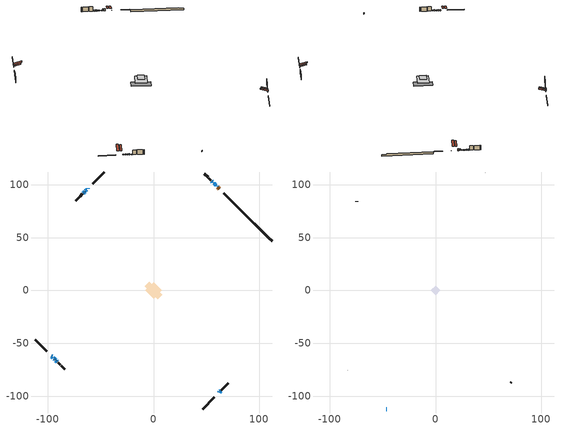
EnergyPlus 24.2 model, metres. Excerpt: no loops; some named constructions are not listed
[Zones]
conditioned space
 floor adiabatic (AdiabaticFloorConstruction): -7.69,0 0,7.69 7.69,0 0,-7.69 z3.51
 floor foundation (Slab1 construction): -8.43,4.16 -4.16,8.43 8.43,-4.16 4.16,-8.43 z-1.49
 wall outside (RimJoist1 construction): 46.49,-112.23 57.64,-101.08 / -112.23,-46.49 -101.08,-57.64 / -46.49,112.23 -57.64,101.08 / 77.84,80.88 66.69,92.03 z1.07:1.37
 wall outside (AdiabaticWallConstruction 1): 62.29,96.43 61.87,96.85 / 61.21,97.51 60.8,97.92 z1.07:3.1
 wall outside (AdiabaticWallConstruction): 60.14,98.58 59.71,99.01 / -62.04,96.67 -62.48,96.24 / 63.29,-95.43 63.73,-94.99 / -91.5,-67.22 -91.06,-67.66 z1.07:1.68; 62.04,-96.67 62.64,-96.08 / -96.67,-62.04 -96.08,-62.64 / -94.08,-64.63 -93.49,-65.23 / 55.71,103.01 55.11,103.61 z1.07:1.91; -95.42,-63.29 -94.74,-63.98 / -92.84,-65.88 -92.15,-66.57 z1.07:2.04; 59.05,99.67 57.36,101.36 z1.07:1.86; 56.71,102.01 56.36,102.36 z1.07:2.29; -63.13,95.59 -64.43,94.29 z1.07:3.15; -65.08,93.64 -65.52,93.2 / -66.17,92.55 -66.6,92.12 z1.07:2.34
 wall outside (Wall1 construction): 64.38,-94.34 66.53,-92.19 / -90.41,-68.31 -88.26,-70.46 / -67.26,91.46 -69.41,89.31 / 54.46,104.26 52.31,106.41 z1.07:5.95
 wall outside (Wall2 construction): 67.19,-91.53 70.84,-87.87 / -87.6,-71.12 -83.94,-74.77 / -70.06,88.66 -73.72,85 / 51.66,107.06 48,110.72 z1.07:5.95
 wall foundation (FoundationWall1 construction): 78.5,80.22,-1.49 78.5,80.22,1.07 108.86,49.86,1.07 108.86,49.86,0.08 112.23,46.49,0.08 112.23,46.49,-1.49
 window (WindowConstruction): 60.14,98.58 59.71,99.01 z1.07:1.68
 window (WindowConstruction 8): 62.05,-96.67 62.64,-96.08 z1.07:1.91
 window (WindowConstruction 9): -96.67,-62.05 -96.08,-62.64 z1.07:1.91
 window (WindowConstruction 10): -95.42,-63.3 -94.74,-63.98 z1.07:2.04
 window (WindowConstruction 12): 59.05,99.67 57.36,101.36 z1.07:1.86
 window (WindowConstruction 13): -94.08,-64.64 -93.49,-65.23 z1.07:1.91
 window (WindowConstruction 14): -92.83,-65.88 -92.15,-66.57 z1.07:2.04
 window (WindowConstruction 1): -62.05,96.67 -62.48,96.24 z1.07:1.68
 window (WindowConstruction 2): 63.3,-95.42 63.73,-94.99 z1.07:1.68
 window (WindowConstruction 3): -91.49,-67.23 -91.06,-67.66 z1.07:1.68
 window (WindowConstruction 11): 56.71,102.01 56.36,102.36 z1.07:2.29
 window (WindowConstruction 4): 55.71,103.01 55.11,103.61 z1.07:1.91
 window (WindowConstruction 5): -63.13,95.59 -64.43,94.29 z1.07:3.15
 window (WindowConstruction 6): -65.08,93.64 -65.51,93.2 z1.07:2.34
 window (WindowConstruction 7): -66.17,92.55 -66.6,92.12 z1.07:2.34
 door (Door): 62.29,96.43 61.87,96.85 z1.07:3.1
 door (Door 1): 61.21,97.51 60.8,97.92 z1.07:3.1
 ceiling adiabatic (AdiabaticFloorConstruction): 0,-7.69 7.69,0 0,7.69 -7.69,0 z3.51
 roof outside (Roof1 construction): 59.59,-99.13,5.95 54.69,-94.23,8.26 53.4,-95.52,8.26 58.3,-100.42,5.95; -99.13,-59.59,5.95 -94.23,-54.69,8.26 -95.52,-53.4,8.26 -100.42,-58.3,5.95; -59.59,99.13,5.95 -54.69,94.23,8.26 -53.4,95.52,8.26 -58.3,100.42,5.95; 64.74,93.98,5.95 59.84,89.08,8.26 61.13,87.79,8.26 66.03,92.69,5.95
 roof outside (Roof3 construction): 0,4.48 -4.48,0 0,-4.48 4.48,0 z5.95
attic - vented
 floor to conditioned space (Floor1 construction Reversed): -4.44,0 0,4.44 4.44,0 0,-4.44 z5.95
 wall outside (AdiabaticWallConstruction): -46.49,-112.23 -46,-112.23 z1.07:2.29
 wall outside (Wall3 construction): 71.5,-87.22 71.7,-87.02 / -83.29,-75.43 -83.09,-75.63 / -74.38,84.34 -74.57,84.15 / 47.34,111.38 47.14,111.57 z1.07:5.95
 window (WindowConstruction 15): -46.49,-112.23 -46,-112.23 z1.07:2.29
 roof outside (Roof2 construction): 61.39,-97.33,5.95 57.06,-93,7.99 55.92,-94.14,7.99 60.25,-98.47,5.95; -97.33,-61.39,5.95 -93,-57.06,7.99 -94.14,-55.92,7.99 -98.47,-60.25,5.95; -61.39,97.33,5.95 -57.06,93,7.99 -55.92,94.14,7.99 -60.25,98.47,5.95; 62.94,95.78,5.95 58.61,91.45,7.99 59.75,90.31,7.99 64.08,94.64,5.95
[Material] Roughness=Rough; Thermal Absorptance=0.9
Name | Thickness {m} | Conductivity {W/m-K} | Density {kg/m3} | Specific Heat {J/kg-K} | Solar Absorptance | Visible Absorptance
ceiling loosefill ins | 0.0846667 | 0.0480833 | 16.02 | 1046.75 | 0.7 | 0.7
ceiling stud and cavity | 0.1397 | 1.20202 | 65.682 | 1177.47 | 0.7 | 0.7
gypsum board | 0.0127 | 0.160291 | 801 | 837.4 | 0.6 | 0.6
[Construction]
Floor1 construction: ceiling loosefill ins, ceiling stud and cavity, gypsum board
[EnergyManagementSystem:Program]
total_airflows_program: Set total_infil_flow_rate = 0; Set total_mechvent_flow_rate = 0; Set total_natvent_flow_rate = 0; Set total_whf_flow_rate = 0; Set total_infil_flow_rate = total_infil_flow_rate + (infil_program_Qinf * 1); Set total_mechvent_flow_rate = total_mechvent_flow_rate + (infil_program_Qfan * 1); Set total_natvent_flow_rate = total_natvent_flow_rate + (natural_vent_program_Qnv * 1); Set total_whf_flow_rate = total_whf_flow_rate + (natural_vent_program_Qwhf * 1)
total_loads_program: Set loads_htg_tot = 0; Set loads_clg_tot = 0; If htg_load_cond > 0; Set loads_htg_tot = loads_htg_tot + (htg_load_cond - clg_load_cond) * 1.0; EndIf; Set loads_htg_tot = (@Max loads_htg_tot 0); If clg_load_cond > 0; Set loads_clg_tot = loads_clg_tot + (clg_load_cond - htg_load_cond) * 0.0; EndIf; Set loads_clg_tot = (@Max loads_clg_tot 0)
unit_heater_supply_fan_disaggregate_program: Set unit_heater_supply_fan_primary_htg = 0; If unit_heater_htg_coil_s > 0; Set unit_heater_supply_fan_primary_htg = unit_heater_supply_fan_s; EndIf
unmet_hours_program: Set htg_unmet_hours = 0; Set clg_unmet_hours = 0; Set unit_htg_unmet_hours = 0; If ((DayOfYear >= 1) && (DayOfYear <= 365)); Set unit_htg_unmet_hours = unit_htg_unmet_hours + conditioned_space_htg_unmet_s; If unit_htg_unmet_hours > htg_unmet_hours; Set htg_unmet_hours = unit_htg_unmet_hours; EndIf; EndIf
water_heater_EC_adj: If WarmupFlag == 0; Set dhw_e_cons = water_heater_energy + water_heater_on_cycle_parasitic + water_heater_off_cycle_parasitic; Set water_heater_ec_adj_act = 0.0 * dhw_e_cons / 1; EndIf
[EnergyManagementSystem:ProgramCallingManager]
boiler_hydronic_pump_disaggregate_program_calling_manager: EndOfSystemTimestepBeforeHVACReporting; boiler_hydronic_pump_disaggregate_program
boiler_hydronic_pump_power_program_calling_manager: EndOfSystemTimestepBeforeHVACReporting; boiler_hydronic_pump_power_program
component_loads_program_calling_manager: EndOfZoneTimestepAfterZoneReporting; component_loads_program
fridge_schedule_program_calling_manager: BeginZoneTimestepAfterInitHeatBalance; fridge_schedule_program
infil_program_calling_manager: BeginZoneTimestepAfterInitHeatBalance; infil_program
natural_vent_program_calling_manager: BeginZoneTimestepAfterInitHeatBalance; natural_vent_program
total_airflows_program_calling_manager: EndOfZoneTimestepAfterZoneReporting; total_airflows_program
total_loads_program_calling_manager: EndOfZoneTimestepAfterZoneReporting; total_loads_program
unit_heater_supply_fan_disaggregate_program_calling_manager: EndOfSystemTimestepBeforeHVACReporting; unit_heater_supply_fan_disaggregate_program
unmet_hours_program_calling_manager: EndOfZoneTimestepBeforeZoneReporting; unmet_hours_program
water_heater_EC_adj_ProgramManager: EndOfSystemTimestepBeforeHVACReporting; water_heater_EC_adj
[EnergyManagementSystem:OutputVariable] Type of Data in Variable=Summed
Name | EMS Variable | Update Frequency | EMS Program or Subroutine | Units
boiler hydronic pump disaggregate htg primary | boiler_hydronic_pump_primary_htg | SystemTimestep | boiler_hydronic_pump_disaggregate_program | J
unit heater supply fan disaggregate htg primary | unit_heater_supply_fan_primary_htg | SystemTimestep | unit_heater_supply_fan_disaggregate_program | J
loads_htg_tot_peakload_outvar; loads_htg_tot_annual_outvar; Energy Management System Output Variable 1; Energy Management System Output Variable 45 | loads_htg_tot | ZoneTimestep | total_loads_program | J
loads_clg_tot_peakload_outvar; loads_clg_tot_annual_outvar; Energy Management System Output Variable 2; Energy Management System Output Variable 46 | loads_clg_tot | ZoneTimestep | total_loads_program | J
htg_unmet_hours_annual_outvar; Energy Management System Output Variable 3 | htg_unmet_hours | ZoneTimestep | unmet_hours_program | hr
clg_unmet_hours_annual_outvar; Energy Management System Output Variable 4 | clg_unmet_hours | ZoneTimestep | unmet_hours_program | hr
loads_htg_roofs_annual_outvar; Energy Management System Output Variable 5 | loads_htg_roofs | ZoneTimestep | component_loads_program | J
loads_htg_ceilings_annual_outvar; Energy Management System Output Variable 6 | loads_htg_ceilings | ZoneTimestep | component_loads_program | J
loads_htg_walls_annual_outvar; Energy Management System Output Variable 7 | loads_htg_walls | ZoneTimestep | component_loads_program | J
loads_htg_rim_joists_annual_outvar; Energy Management System Output Variable 8 | loads_htg_rim_joists | ZoneTimestep | component_loads_program | J
loads_htg_foundation_walls_annual_outvar; Energy Management System Output Variable 9 | loads_htg_foundation_walls | ZoneTimestep | component_loads_program | J
loads_htg_doors_annual_outvar; Energy Management System Output Variable 10 | loads_htg_doors | ZoneTimestep | component_loads_program | J
loads_htg_windows_conduction_annual_outvar; Energy Management System Output Variable 11 | loads_htg_windows_conduction | ZoneTimestep | component_loads_program | J
loads_htg_windows_solar_annual_outvar; Energy Management System Output Variable 12 | loads_htg_windows_solar | ZoneTimestep | component_loads_program | J
loads_htg_skylights_conduction_annual_outvar; Energy Management System Output Variable 13 | loads_htg_skylights_conduction | ZoneTimestep | component_loads_program | J
loads_htg_skylights_solar_annual_outvar; Energy Management System Output Variable 14 | loads_htg_skylights_solar | ZoneTimestep | component_loads_program | J
loads_htg_floors_annual_outvar; Energy Management System Output Variable 15 | loads_htg_floors | ZoneTimestep | component_loads_program | J
loads_htg_slabs_annual_outvar; Energy Management System Output Variable 16 | loads_htg_slabs | ZoneTimestep | component_loads_program | J
loads_htg_internal_mass_annual_outvar; Energy Management System Output Variable 17 | loads_htg_internal_mass | ZoneTimestep | component_loads_program | J
loads_htg_infil_annual_outvar; Energy Management System Output Variable 18 | loads_htg_infil | ZoneTimestep | component_loads_program | J
loads_htg_natvent_annual_outvar; Energy Management System Output Variable 19 | loads_htg_natvent | ZoneTimestep | component_loads_program | J
loads_htg_mechvent_annual_outvar; Energy Management System Output Variable 20 | loads_htg_mechvent | ZoneTimestep | component_loads_program | J
loads_htg_whf_annual_outvar; Energy Management System Output Variable 21 | loads_htg_whf | ZoneTimestep | component_loads_program | J
loads_htg_ducts_annual_outvar; Energy Management System Output Variable 22 | loads_htg_ducts | ZoneTimestep | component_loads_program | J
loads_htg_intgains_annual_outvar; Energy Management System Output Variable 23 | loads_htg_intgains | ZoneTimestep | component_loads_program | J
loads_htg_lighting_annual_outvar; Energy Management System Output Variable 24 | loads_htg_lighting | ZoneTimestep | component_loads_program | J
loads_clg_roofs_annual_outvar; Energy Management System Output Variable 25 | loads_clg_roofs | ZoneTimestep | component_loads_program | J
loads_clg_ceilings_annual_outvar; Energy Management System Output Variable 26 | loads_clg_ceilings | ZoneTimestep | component_loads_program | J
loads_clg_walls_annual_outvar; Energy Management System Output Variable 27 | loads_clg_walls | ZoneTimestep | component_loads_program | J
loads_clg_rim_joists_annual_outvar; Energy Management System Output Variable 28 | loads_clg_rim_joists | ZoneTimestep | component_loads_program | J
loads_clg_foundation_walls_annual_outvar; Energy Management System Output Variable 29 | loads_clg_foundation_walls | ZoneTimestep | component_loads_program | J
loads_clg_doors_annual_outvar; Energy Management System Output Variable 30 | loads_clg_doors | ZoneTimestep | component_loads_program | J
loads_clg_windows_conduction_annual_outvar; Energy Management System Output Variable 31 | loads_clg_windows_conduction | ZoneTimestep | component_loads_program | J
loads_clg_windows_solar_annual_outvar; Energy Management System Output Variable 32 | loads_clg_windows_solar | ZoneTimestep | component_loads_program | J
loads_clg_skylights_conduction_annual_outvar; Energy Management System Output Variable 33 | loads_clg_skylights_conduction | ZoneTimestep | component_loads_program | J
loads_clg_skylights_solar_annual_outvar; Energy Management System Output Variable 34 | loads_clg_skylights_solar | ZoneTimestep | component_loads_program | J
loads_clg_floors_annual_outvar; Energy Management System Output Variable 35 | loads_clg_floors | ZoneTimestep | component_loads_program | J
loads_clg_slabs_annual_outvar; Energy Management System Output Variable 36 | loads_clg_slabs | ZoneTimestep | component_loads_program | J
loads_clg_internal_mass_annual_outvar; Energy Management System Output Variable 37 | loads_clg_internal_mass | ZoneTimestep | component_loads_program | J
loads_clg_infil_annual_outvar; Energy Management System Output Variable 38 | loads_clg_infil | ZoneTimestep | component_loads_program | J
loads_clg_natvent_annual_outvar; Energy Management System Output Variable 39 | loads_clg_natvent | ZoneTimestep | component_loads_program | J
loads_clg_mechvent_annual_outvar; Energy Management System Output Variable 40 | loads_clg_mechvent | ZoneTimestep | component_loads_program | J
loads_clg_whf_annual_outvar; Energy Management System Output Variable 41 | loads_clg_whf | ZoneTimestep | component_loads_program | J
loads_clg_ducts_annual_outvar; Energy Management System Output Variable 42 | loads_clg_ducts | ZoneTimestep | component_loads_program | J
loads_clg_intgains_annual_outvar; Energy Management System Output Variable 43 | loads_clg_intgains | ZoneTimestep | component_loads_program | J
loads_clg_lighting_annual_outvar; Energy Management System Output Variable 44 | loads_clg_lighting | ZoneTimestep | component_loads_program | J
[Schedule:Day:Interval]
interior lighting schedule day: No, 01:00, 0.108182, 04:00, 0.0901515, 05:00, 0.0991667, 06:00, 0.162273, 07:00, 0.270455, 08:00, 0.342576, 10:00, 0.369621, 11:00, 0.351591, 12:00, 0.333561, 13:00, 0.324545, 14:00, 0.31553, 15:00, 0.333561, 16:00, 0.369621, 17:00, 0.450758, 18:00, 0.585985, 19:00, 0.775303, 20:00, 0.955606, 21:00, 0.991667, 22:00, 0.712197, 23:00, 0.360606, 24:00, 0.162273
interior lighting schedule day 1: No, 01:00, 0.100909, 04:00, 0.0840909, 05:00, 0.0925, 06:00, 0.151364, 07:00, 0.252273, 08:00, 0.319545, 10:00, 0.344773, 11:00, 0.327955, 12:00, 0.311136, 13:00, 0.302727, 14:00, 0.294318, 15:00, 0.311136, 16:00, 0.344773, 17:00, 0.420455, 18:00, 0.546591, 19:00, 0.723182, 20:00, 0.891364, 21:00, 0.925, 22:00, 0.664318, 23:00, 0.336364, 24:00, 0.151364
interior lighting schedule day 2: No, 01:00, 0.0927273, 04:00, 0.0772727, 05:00, 0.085, 06:00, 0.139091, 07:00, 0.231818, 08:00, 0.293636, 10:00, 0.316818, 11:00, 0.301364, 12:00, 0.285909, 13:00, 0.278182, 14:00, 0.270455, 15:00, 0.285909, 16:00, 0.316818, 17:00, 0.386364, 18:00, 0.502273, 19:00, 0.664545, 20:00, 0.819091, 21:00, 0.85, 22:00, 0.610455, 23:00, 0.309091, 24:00, 0.139091
interior lighting schedule day 3: No, 01:00, 0.0845455, 04:00, 0.0704545, 05:00, 0.0775, 06:00, 0.126818, 07:00, 0.211364, 08:00, 0.267727, 10:00, 0.288864, 11:00, 0.274773, 12:00, 0.260682, 13:00, 0.253636, 14:00, 0.246591, 15:00, 0.260682, 16:00, 0.288864, 17:00, 0.352273, 18:00, 0.457955, 19:00, 0.605909, 20:00, 0.746818, 21:00, 0.775, 22:00, 0.556591, 23:00, 0.281818, 24:00, 0.126818
interior lighting schedule day 4: No, 01:00, 0.0763636, 04:00, 0.0636364, 05:00, 0.07, 06:00, 0.114545, 07:00, 0.190909, 08:00, 0.241818, 10:00, 0.260909, 11:00, 0.248182, 12:00, 0.235455, 13:00, 0.229091, 14:00, 0.222727, 15:00, 0.235455, 16:00, 0.260909, 17:00, 0.318182, 18:00, 0.413636, 19:00, 0.547273, 20:00, 0.674545, 21:00, 0.7, 22:00, 0.502727, 23:00, 0.254545, 24:00, 0.114545
interior lighting schedule day 5: No, 01:00, 0.0727273, 04:00, 0.0606061, 05:00, 0.0666667, 06:00, 0.109091, 07:00, 0.181818, 08:00, 0.230303, 10:00, 0.248485, 11:00, 0.236364, 12:00, 0.224242, 13:00, 0.218182, 14:00, 0.212121, 15:00, 0.224242, 16:00, 0.248485, 17:00, 0.30303, 18:00, 0.393939, 19:00, 0.521212, 20:00, 0.642424, 21:00, 0.666667, 22:00, 0.478788, 23:00, 0.242424, 24:00, 0.109091
interior lighting schedule day 6: No, 01:00, 0.0745455, 04:00, 0.0621212, 05:00, 0.0683333, 06:00, 0.111818, 07:00, 0.186364, 08:00, 0.236061, 10:00, 0.254697, 11:00, 0.242273, 12:00, 0.229848, 13:00, 0.223636, 14:00, 0.217424, 15:00, 0.229848, 16:00, 0.254697, 17:00, 0.310606, 18:00, 0.403788, 19:00, 0.534242, 20:00, 0.658485, 21:00, 0.683333, 22:00, 0.490758, 23:00, 0.248485, 24:00, 0.111818
interior lighting schedule day 7: No, 01:00, 0.08, 04:00, 0.0666667, 05:00, 0.0733333, 06:00, 0.12, 07:00, 0.2, 08:00, 0.253333, 10:00, 0.273333, 11:00, 0.26, 12:00, 0.246667, 13:00, 0.24, 14:00, 0.233333, 15:00, 0.246667, 16:00, 0.273333, 17:00, 0.333333, 18:00, 0.433333, 19:00, 0.573333, 20:00, 0.706667, 21:00, 0.733333, 22:00, 0.526667, 23:00, 0.266667, 24:00, 0.12
interior lighting schedule day 8: No, 01:00, 0.0890909, 04:00, 0.0742424, 05:00, 0.0816667, 06:00, 0.133636, 07:00, 0.222727, 08:00, 0.282121, 10:00, 0.304394, 11:00, 0.289545, 12:00, 0.274697, 13:00, 0.267273, 14:00, 0.259848, 15:00, 0.274697, 16:00, 0.304394, 17:00, 0.371212, 18:00, 0.482576, 19:00, 0.638485, 20:00, 0.78697, 21:00, 0.816667, 22:00, 0.586515, 23:00, 0.29697, 24:00, 0.133636
interior lighting schedule day 9: No, 01:00, 0.0972727, 04:00, 0.0810606, 05:00, 0.0891667, 06:00, 0.145909, 07:00, 0.243182, 08:00, 0.30803, 10:00, 0.332348, 11:00, 0.316136, 12:00, 0.299924, 13:00, 0.291818, 14:00, 0.283712, 15:00, 0.299924, 16:00, 0.332348, 17:00, 0.405303, 18:00, 0.526894, 19:00, 0.697121, 20:00, 0.859242, 21:00, 0.891667, 22:00, 0.640379, 23:00, 0.324242, 24:00, 0.145909
interior lighting schedule day 10: No, 01:00, 0.105455, 04:00, 0.0878788, 05:00, 0.0966667, 06:00, 0.158182, 07:00, 0.263636, 08:00, 0.333939, 10:00, 0.360303, 11:00, 0.342727, 12:00, 0.325152, 13:00, 0.316364, 14:00, 0.307576, 15:00, 0.325152, 16:00, 0.360303, 17:00, 0.439394, 18:00, 0.571212, 19:00, 0.755758, 20:00, 0.931515, 21:00, 0.966667, 22:00, 0.694242, 23:00, 0.351515, 24:00, 0.158182
interior lighting schedule day 11: No, 01:00, 0.109091, 04:00, 0.0909091, 05:00, 0.1, 06:00, 0.163636, 07:00, 0.272727, 08:00, 0.345455, 10:00, 0.372727, 11:00, 0.354545, 12:00, 0.336364, 13:00, 0.327273, 14:00, 0.318182, 15:00, 0.336364, 16:00, 0.372727, 17:00, 0.454545, 18:00, 0.590909, 19:00, 0.781818, 20:00, 0.963636, 21:00, 1, 22:00, 0.718182, 23:00, 0.363636, 24:00, 0.163636
interior lighting schedule default day; occupants schedule default day; clothes dryer schedule default day; cooking range schedule default day; mech vent range fan 0 schedule default day; misc plug loads schedule default day; general water use schedule default day; clothes dryer exhaust 0 schedule default day; cooling season schedule day; cooling season schedule day 2; cooling season schedule default day; exterior lighting schedule default day; natural vent schedule default day: No, 24:00, 0
occupants schedule day: No, 05:00, 0.426829, 06:00, 0.719512, 07:00, 1, 08:00, 0.670732, 09:00, 0.329268, 14:00, 0.170732, 15:00, 0.231707, 16:00, 0.329268, 17:00, 0.5, 18:00, 0.670732, 19:00, 0.829268, 21:00, 1, 22:00, 0.853659, 23:00, 0.646341, 24:00, 0.426829
clothes dryer schedule day; clothes dryer exhaust 0 schedule day: No, 01:00, 0.123457, 02:00, 0.0740741, 03:00, 0.0493827, 04:00, 0.0246914, 05:00, 0.0493827, 06:00, 0.0740741, 07:00, 0.197531, 08:00, 0.395062, 09:00, 0.592593, 10:00, 0.839506, 11:00, 0.962963, 12:00, 1, 13:00, 0.91358, 14:00, 0.82716, 15:00, 0.716049, 16:00, 0.753086, 17:00, 0.679012, 18:00, 0.666667, 20:00, 0.62963, 21:00, 0.641975, 22:00, 0.666667, 23:00, 0.54321, 24:00, 0.296296
cooking range schedule day: No, 05:00, 0.0597015, 06:00, 0.11194, 07:00, 0.171642, 08:00, 0.291045, 11:00, 0.343284, 12:00, 0.402985, 13:00, 0.462687, 14:00, 0.343284, 15:00, 0.291045, 16:00, 0.402985, 17:00, 0.567164, 18:00, 1, 19:00, 0.850746, 20:00, 0.432836, 21:00, 0.291045, 22:00, 0.231343, 23:00, 0.171642, 24:00, 0.11194
mech vent range fan 0 schedule day: No, 18:00, 0, 19:00, 1, 20:00, 0.2, 24:00, 0
misc plug loads schedule day: No, 06:00, 0.705882, 07:00, 0.745098, 08:00, 0.803922, 15:00, 0.823529, 16:00, 0.862745, 17:00, 0.921569, 18:00, 0.980392, 19:00, 1, 20:00, 0.980392, 21:00, 0.941176, 22:00, 0.862745, 23:00, 0.784314, 24:00, 0.72549
general water use schedule day: No, 01:00, 0.315068, 03:00, 0.287671, 04:00, 0.342466, 05:00, 0.369863, 06:00, 0.520548, 07:00, 0.60274, 08:00, 0.534247, 10:00, 0.506849, 11:00, 0.465753, 14:00, 0.479452, 15:00, 0.534247, 16:00, 0.589041, 17:00, 0.69863, 18:00, 0.876712, 19:00, 0.890411, 20:00, 0.986301, 21:00, 1, 22:00, 0.863014, 23:00, 0.616438, 24:00, 0.465753
cooling season schedule day 1: No, 24:00, 1
exterior lighting schedule day: No, 01:00, 0.566667, 03:00, 0.524167, 05:00, 0.495833, 06:00, 0.5525, 07:00, 0.623333, 08:00, 0.580833, 09:00, 0.439167, 10:00, 0.354167, 12:00, 0.34, 13:00, 0.354167, 14:00, 0.396667, 15:00, 0.425, 16:00, 0.495833, 17:00, 0.623333, 18:00, 0.793333, 19:00, 0.906667, 20:00, 0.963333, 21:00, 0.991667, 22:00, 0.920833, 23:00, 0.793333, 24:00, 0.665833
exterior lighting schedule day 1: No, 01:00, 0.528571, 03:00, 0.488929, 05:00, 0.4625, 06:00, 0.515357, 07:00, 0.581429, 08:00, 0.541786, 09:00, 0.409643, 10:00, 0.330357, 12:00, 0.317143, 13:00, 0.330357, 14:00, 0.37, 15:00, 0.396429, 16:00, 0.4625, 17:00, 0.581429, 18:00, 0.74, 19:00, 0.845714, 20:00, 0.898571, 21:00, 0.925, 22:00, 0.858929, 23:00, 0.74, 24:00, 0.621071
exterior lighting schedule day 10: No, 01:00, 0.552381, 03:00, 0.510952, 05:00, 0.483333, 06:00, 0.538571, 07:00, 0.607619, 08:00, 0.56619, 09:00, 0.428095, 10:00, 0.345238, 12:00, 0.331429, 13:00, 0.345238, 14:00, 0.386667, 15:00, 0.414286, 16:00, 0.483333, 17:00, 0.607619, 18:00, 0.773333, 19:00, 0.88381, 20:00, 0.939048, 21:00, 0.966667, 22:00, 0.897619, 23:00, 0.773333, 24:00, 0.649048
exterior lighting schedule day 11: No, 01:00, 0.571429, 03:00, 0.528571, 05:00, 0.5, 06:00, 0.557143, 07:00, 0.628571, 08:00, 0.585714, 09:00, 0.442857, 10:00, 0.357143, 12:00, 0.342857, 13:00, 0.357143, 14:00, 0.4, 15:00, 0.428571, 16:00, 0.5, 17:00, 0.628571, 18:00, 0.8, 19:00, 0.914286, 20:00, 0.971429, 21:00, 1, 22:00, 0.928571, 23:00, 0.8, 24:00, 0.671429
exterior lighting schedule day 2: No, 01:00, 0.485714, 03:00, 0.449286, 05:00, 0.425, 06:00, 0.473571, 07:00, 0.534286, 08:00, 0.497857, 09:00, 0.376429, 10:00, 0.303571, 12:00, 0.291429, 13:00, 0.303571, 14:00, 0.34, 15:00, 0.364286, 16:00, 0.425, 17:00, 0.534286, 18:00, 0.68, 19:00, 0.777143, 20:00, 0.825714, 21:00, 0.85, 22:00, 0.789286, 23:00, 0.68, 24:00, 0.570714
exterior lighting schedule day 3: No, 01:00, 0.442857, 03:00, 0.409643, 05:00, 0.3875, 06:00, 0.431786, 07:00, 0.487143, 08:00, 0.453929, 09:00, 0.343214, 10:00, 0.276786, 12:00, 0.265714, 13:00, 0.276786, 14:00, 0.31, 15:00, 0.332143, 16:00, 0.3875, 17:00, 0.487143, 18:00, 0.62, 19:00, 0.708571, 20:00, 0.752857, 21:00, 0.775, 22:00, 0.719643, 23:00, 0.62, 24:00, 0.520357
exterior lighting schedule day 4: No, 01:00, 0.4, 03:00, 0.37, 05:00, 0.35, 06:00, 0.39, 07:00, 0.44, 08:00, 0.41, 09:00, 0.31, 10:00, 0.25, 12:00, 0.24, 13:00, 0.25, 14:00, 0.28, 15:00, 0.3, 16:00, 0.35, 17:00, 0.44, 18:00, 0.56, 19:00, 0.64, 20:00, 0.68, 21:00, 0.7, 22:00, 0.65, 23:00, 0.56, 24:00, 0.47
exterior lighting schedule day 5: No, 01:00, 0.380952, 03:00, 0.352381, 05:00, 0.333333, 06:00, 0.371429, 07:00, 0.419048, 08:00, 0.390476, 09:00, 0.295238, 10:00, 0.238095, 12:00, 0.228571, 13:00, 0.238095, 14:00, 0.266667, 15:00, 0.285714, 16:00, 0.333333, 17:00, 0.419048, 18:00, 0.533333, 19:00, 0.609524, 20:00, 0.647619, 21:00, 0.666667, 22:00, 0.619048, 23:00, 0.533333, 24:00, 0.447619
exterior lighting schedule day 6: No, 01:00, 0.390476, 03:00, 0.36119, 05:00, 0.341667, 06:00, 0.380714, 07:00, 0.429524, 08:00, 0.400238, 09:00, 0.302619, 10:00, 0.244048, 12:00, 0.234286, 13:00, 0.244048, 14:00, 0.273333, 15:00, 0.292857, 16:00, 0.341667, 17:00, 0.429524, 18:00, 0.546667, 19:00, 0.624762, 20:00, 0.66381, 21:00, 0.683333, 22:00, 0.634524, 23:00, 0.546667, 24:00, 0.45881
exterior lighting schedule day 7: No, 01:00, 0.419048, 03:00, 0.387619, 05:00, 0.366667, 06:00, 0.408571, 07:00, 0.460952, 08:00, 0.429524, 09:00, 0.324762, 10:00, 0.261905, 12:00, 0.251429, 13:00, 0.261905, 14:00, 0.293333, 15:00, 0.314286, 16:00, 0.366667, 17:00, 0.460952, 18:00, 0.586667, 19:00, 0.670476, 20:00, 0.712381, 21:00, 0.733333, 22:00, 0.680952, 23:00, 0.586667, 24:00, 0.492381
exterior lighting schedule day 8: No, 01:00, 0.466667, 03:00, 0.431667, 05:00, 0.408333, 06:00, 0.455, 07:00, 0.513333, 08:00, 0.478333, 09:00, 0.361667, 10:00, 0.291667, 12:00, 0.28, 13:00, 0.291667, 14:00, 0.326667, 15:00, 0.35, 16:00, 0.408333, 17:00, 0.513333, 18:00, 0.653333, 19:00, 0.746667, 20:00, 0.793333, 21:00, 0.816667, 22:00, 0.758333, 23:00, 0.653333, 24:00, 0.548333
exterior lighting schedule day 9: No, 01:00, 0.509524, 03:00, 0.47131, 05:00, 0.445833, 06:00, 0.496786, 07:00, 0.560476, 08:00, 0.522262, 09:00, 0.394881, 10:00, 0.318452, 12:00, 0.305714, 13:00, 0.318452, 14:00, 0.356667, 15:00, 0.382143, 16:00, 0.445833, 17:00, 0.560476, 18:00, 0.713333, 19:00, 0.815238, 20:00, 0.86619, 21:00, 0.891667, 22:00, 0.827976, 23:00, 0.713333, 24:00, 0.59869
[Schedule:Week:Daily]
clothes dryer exhaust 0 schedule Week Rule - Jan1-Dec31: clothes dryer exhaust 0 schedule day, clothes dryer exhaust 0 schedule day, clothes dryer exhaust 0 schedule day, clothes dryer exhaust 0 schedule day, clothes dryer exhaust 0 schedule day, clothes dryer exhaust 0 schedule day, clothes dryer exhaust 0 schedule day, clothes dryer exhaust 0 schedule default day, clothes dryer exhaust 0 schedule default day, clothes dryer exhaust 0 schedule default day, clothes dryer exhaust 0 schedule default day, clothes dryer exhaust 0 schedule default day
cooling season schedule Week Rule - Jan1-May26: cooling season schedule day, cooling season schedule day, cooling season schedule day, cooling season schedule day, cooling season schedule day, cooling season schedule day, cooling season schedule day, cooling season schedule default day, cooling season schedule default day, cooling season schedule default day, cooling season schedule default day, cooling season schedule default day
cooling season schedule Week Rule - May27-Jun2: cooling season schedule day, cooling season schedule day, cooling season schedule day, cooling season schedule day, cooling season schedule day, cooling season schedule day 1, cooling season schedule day 1, cooling season schedule default day, cooling season schedule default day, cooling season schedule default day, cooling season schedule default day, cooling season schedule default day
cooling season schedule Week Rule - Jun3-Aug25: cooling season schedule day 1, cooling season schedule day 1, cooling season schedule day 1, cooling season schedule day 1, cooling season schedule day 1, cooling season schedule day 1, cooling season schedule day 1, cooling season schedule default day, cooling season schedule default day, cooling season schedule default day, cooling season schedule default day, cooling season schedule default day
cooling season schedule Week Rule - Aug26-Sep1: cooling season schedule day 1, cooling season schedule day 1, cooling season schedule day 1, cooling season schedule day 1, cooling season schedule day 1, cooling season schedule day 1, cooling season schedule day 2, cooling season schedule default day, cooling season schedule default day, cooling season schedule default day, cooling season schedule default day, cooling season schedule default day
cooling season schedule Week Rule - Sep2-Dec31: cooling season schedule day 2, cooling season schedule day 2, cooling season schedule day 2, cooling season schedule day 2, cooling season schedule day 2, cooling season schedule day 2, cooling season schedule day 2, cooling season schedule default day, cooling season schedule default day, cooling season schedule default day, cooling season schedule default day, cooling season schedule default day
exterior lighting schedule Week Rule - Oct7-Oct27: exterior lighting schedule day 9, exterior lighting schedule day 9, exterior lighting schedule day 9, exterior lighting schedule day 9, exterior lighting schedule day 9, exterior lighting schedule day 9, exterior lighting schedule day 9, exterior lighting schedule default day, exterior lighting schedule default day, exterior lighting schedule default day, exterior lighting schedule default day, exterior lighting schedule default day
exterior lighting schedule Week Rule - Oct28-Nov3: exterior lighting schedule day 9, exterior lighting schedule day 9, exterior lighting schedule day 9, exterior lighting schedule day 9, exterior lighting schedule day 10, exterior lighting schedule day 10, exterior lighting schedule day 10, exterior lighting schedule default day, exterior lighting schedule default day, exterior lighting schedule default day, exterior lighting schedule default day, exterior lighting schedule default day
exterior lighting schedule Week Rule - Nov4-Nov24: exterior lighting schedule day 10, exterior lighting schedule day 10, exterior lighting schedule day 10, exterior lighting schedule day 10, exterior lighting schedule day 10, exterior lighting schedule day 10, exterior lighting schedule day 10, exterior lighting schedule default day, exterior lighting schedule default day, exterior lighting schedule default day, exterior lighting schedule default day, exterior lighting schedule default day
exterior lighting schedule Week Rule - Nov25-Dec1: exterior lighting schedule day 10, exterior lighting schedule day 10, exterior lighting schedule day 10, exterior lighting schedule day 10, exterior lighting schedule day 10, exterior lighting schedule day 10, exterior lighting schedule day 11, exterior lighting schedule default day, exterior lighting schedule default day, exterior lighting schedule default day, exterior lighting schedule default day, exterior lighting schedule default day
exterior lighting schedule Week Rule - Dec2-Dec31: exterior lighting schedule day 11, exterior lighting schedule day 11, exterior lighting schedule day 11, exterior lighting schedule day 11, exterior lighting schedule day 11, exterior lighting schedule day 11, exterior lighting schedule day 11, exterior lighting schedule default day, exterior lighting schedule default day, exterior lighting schedule default day, exterior lighting schedule default day, exterior lighting schedule default day
natural vent schedule Week Rule - Jan1-Dec31: natural vent schedule default day, natural vent schedule default day, natural vent schedule default day, natural vent schedule default day, natural vent schedule default day, natural vent schedule default day, natural vent schedule default day, natural vent schedule default day, natural vent schedule default day, natural vent schedule default day, natural vent schedule default day, natural vent schedule default day
[Schedule:Year]
clothes dryer exhaust 0 schedule: clothes dryer exhaust 0 schedule Week Rule - Jan1-Dec31, 1, 1, 12, 31
cooling season schedule: cooling season schedule Week Rule - Jan1-May26, 1, 1, 5, 26, cooling season schedule Week Rule - May27-Jun2, 5, 27, 6, 2, cooling season schedule Week Rule - Jun3-Aug25, 6, 3, 8, 25, cooling season schedule Week Rule - Aug26-Sep1, 8, 26, 9, 1, cooling season schedule Week Rule - Sep2-Dec31, 9, 2, 12, 31
natural vent schedule: natural vent schedule Week Rule - Jan1-Dec31, 1, 1, 12, 31
